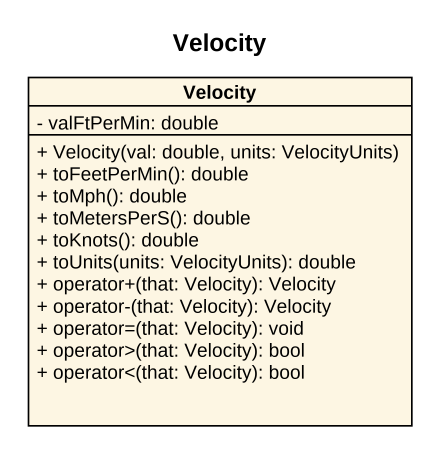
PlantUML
@startuml
title Velocity
hide circle
hide empty members
skinparam classAttributeIconSize 0
class Velocity {
  - valFtPerMin: double
  + Velocity(val: double, units: VelocityUnits)
  + toFeetPerMin(): double
  + toMph(): double
  + toMetersPerS(): double
  + toKnots(): double
  + toUnits(units: VelocityUnits): double
  + operator+(that: Velocity): Velocity
  + operator-(that: Velocity): Velocity
  + operator=(that: Velocity): void
  + operator>(that: Velocity): bool
  + operator<(that: Velocity): bool
}
@enduml
